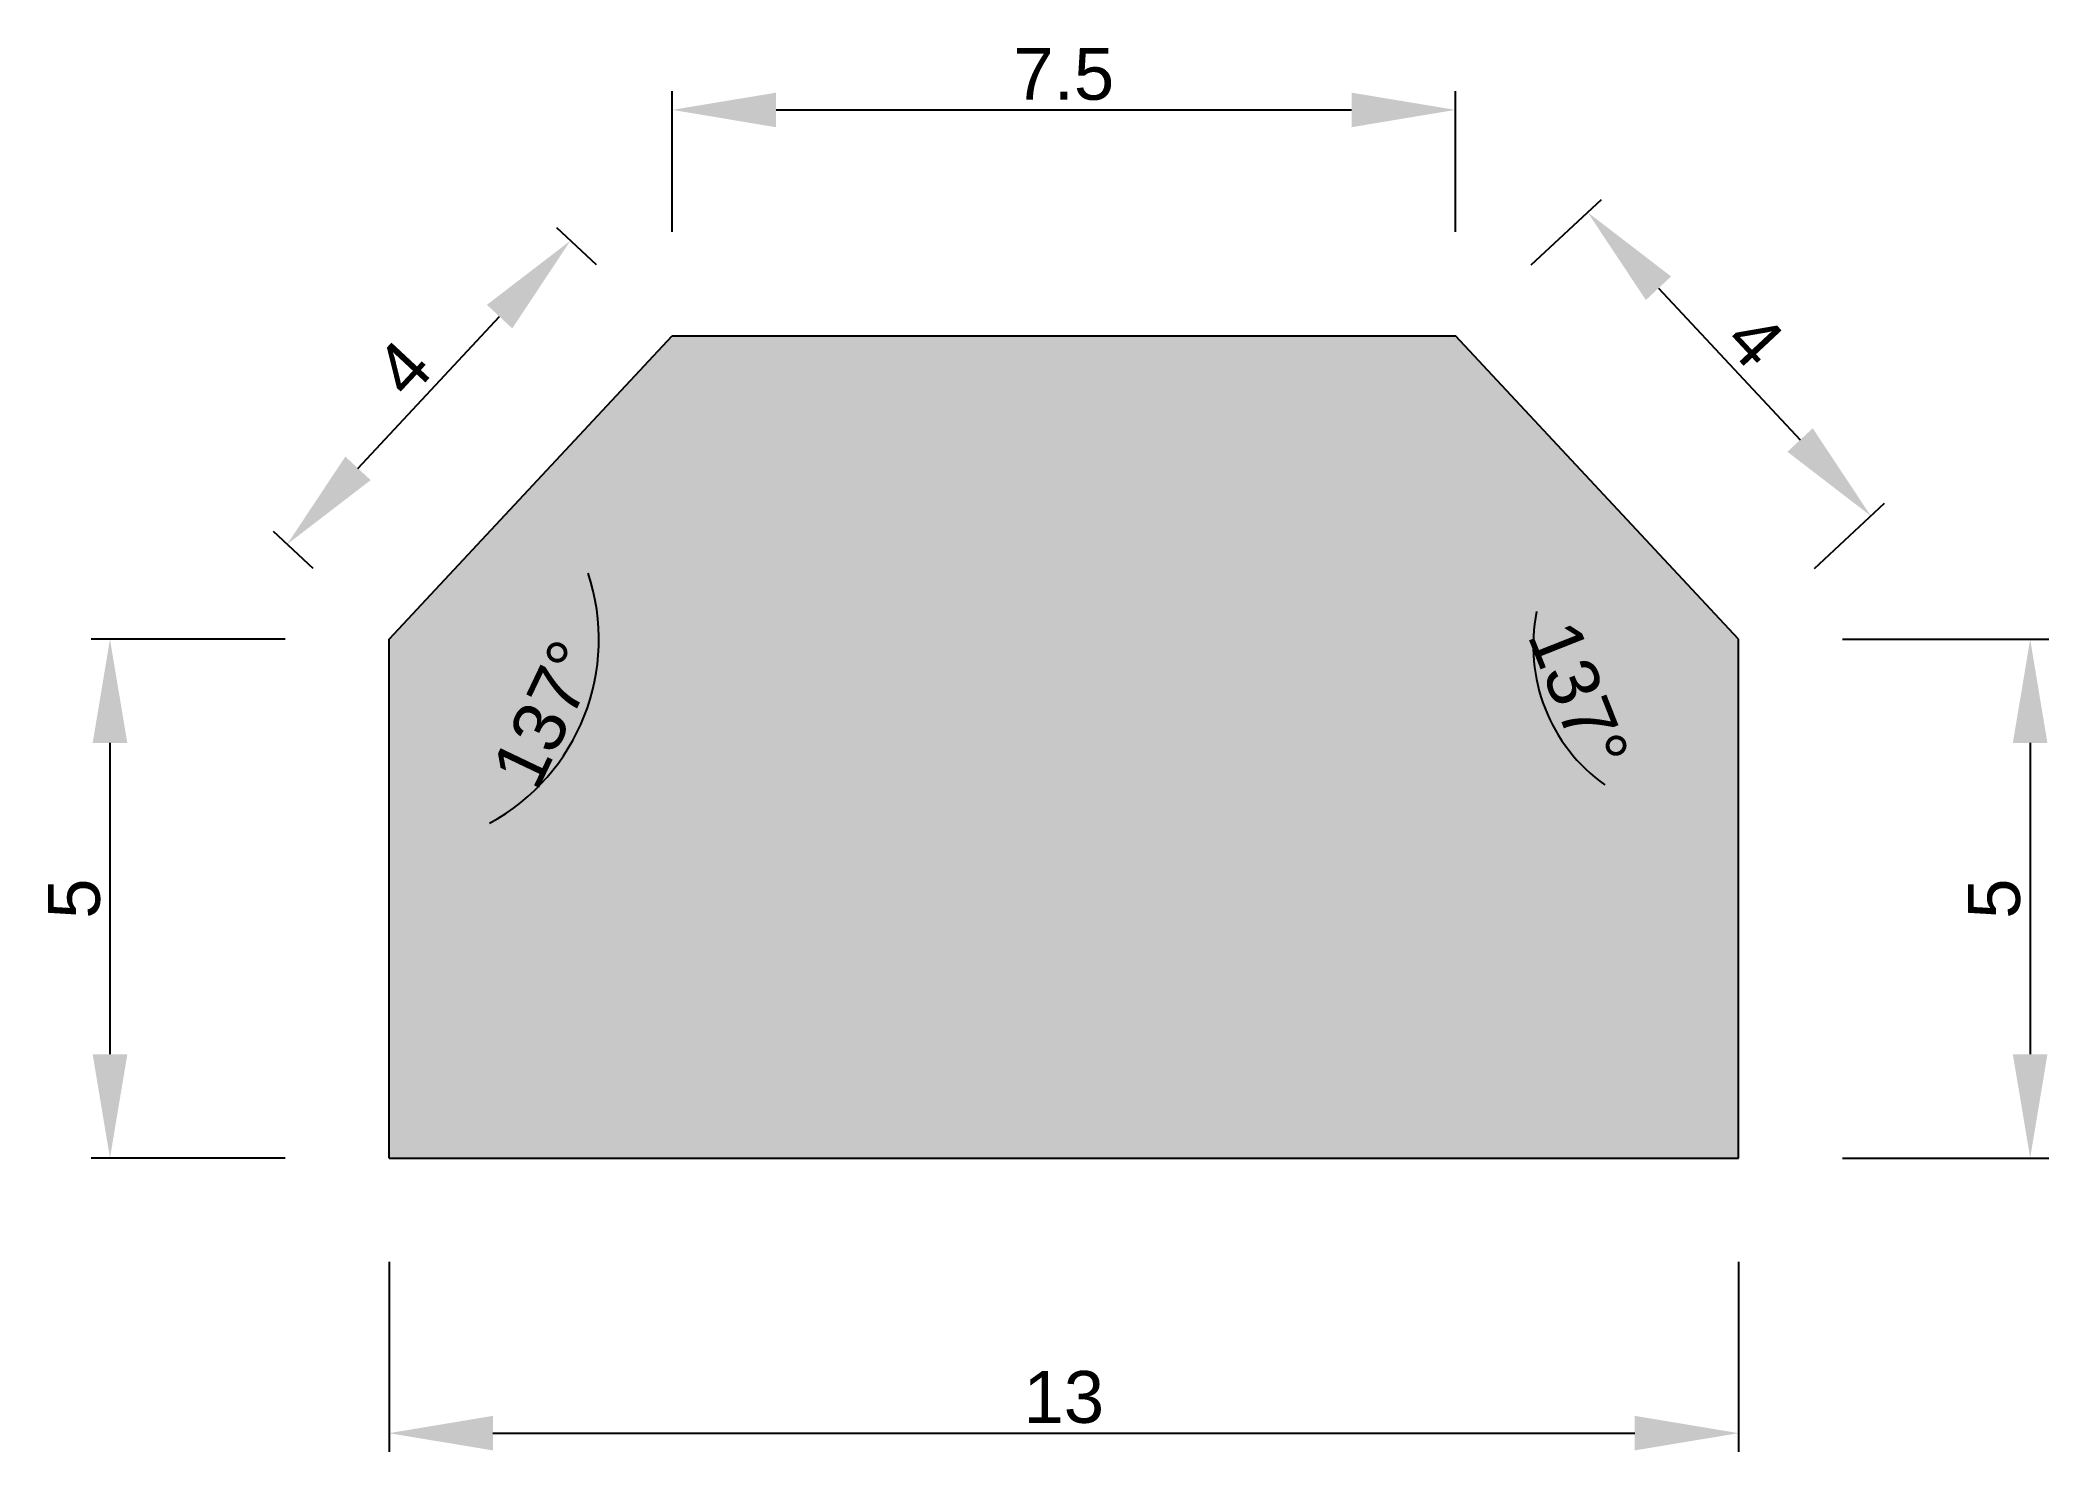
# Model space of a CAD drawing. Header units: millimetres. Extents: x 1.6 to 21, y 2.2 to 15.8.
import ezdxf

# ---------------------------------------------------------------- set-up
doc = ezdxf.new("R2010")
doc.units = ezdxf.units.MM
doc.header["$MEASUREMENT"] = 0
doc.styles.get("Standard").update_dxf_attribs({"font": 'arial.ttf'})
doc.dimstyles.get("Standard").update_dxf_attribs({"dimtxt": 0.5, "dimasz": 1, "dimexe": 0.18, "dimexo": 1, "dimgap": 0.09, "dimtad": 1, "dimtoh": 1, "dimdec": 0, "dimzin": 0, "dimdsep": 46, "dimtxsty": 'Standard', "dimcen": 0.09, "dimclrd": 5, "dimclre": 5, "dimclrt": 5, "dimadec": 0, "dimazin": 0, "dimtfac": 1, "dimtdec": 0, "dimtofl": 0, "dimtmove": 0, "dimatfit": 3, "dimfxl": 1, "dimtolj": 1, "dimtzin": 0, "dimarcsym": 0})

# ---------------------------------------------------------------- blocks, each defined once
blk = doc.blocks.new('*D1')
at = {"color": 5, "lineweight": -2, "transparency": 16777216}
for p, q in [((7.728, 13.925), (7.728, 15.281)), ((8.728, 15.101), (14.272, 15.101)), ((15.272, 13.925), (15.272, 15.281))]:
    blk.add_line(p, q, dxfattribs=at)
at = {"color": 5, "transparency": 16777216}
for points in [[(8.728, 15.267), (8.728, 14.934), (7.728, 15.101)], [(14.272, 15.267), (14.272, 14.934), (15.272, 15.101)]]:
    blk.add_solid(points, dxfattribs=at)
at = {"layer": 'Defpoints', "color": 0, "transparency": 16777216}
for p in [(15.272, 15.101), (7.728, 12.925), (15.272, 12.925)]:
    blk.add_point(p, dxfattribs=at)
at = {"color": 5, "transparency": 16777216, "insert": (11.5, 15.445), "char_height": 0.5, "attachment_point": 5}
blk.add_mtext('\\A1;7.5', dxfattribs=at)
blk = doc.blocks.new('*D2')
at = {"color": 5, "lineweight": -2, "transparency": 16777216}
for p, q in [((16.003, 13.607), (16.678, 14.237)), ((17.228, 13.382), (18.592, 11.92)), ((18.731, 10.682), (19.406, 11.311))]:
    blk.add_line(p, q, dxfattribs=at)
at = {"color": 5, "transparency": 16777216}
for points in [[(17.35, 13.496), (17.107, 13.269), (16.546, 14.114)], [(18.714, 12.033), (18.471, 11.806), (19.274, 11.188)]]:
    blk.add_solid(points, dxfattribs=at)
at = {"layer": 'Defpoints', "color": 0, "transparency": 16777216}
for p in [(15.272, 12.925), (19.274, 11.188), (18, 10)]:
    blk.add_point(p, dxfattribs=at)
at = {"color": 5, "transparency": 16777216, "insert": (18.159, 12.883), "char_height": 0.5, "attachment_point": 5, "rotation": 313}
blk.add_mtext('\\A1;4', dxfattribs=at)
blk = doc.blocks.new('*D3')
at = {"color": 5, "lineweight": -2, "transparency": 16777216}
for p, q in [((19, 10), (20.989, 10)), ((20.809, 9), (20.809, 6)), ((19, 5), (20.989, 5))]:
    blk.add_line(p, q, dxfattribs=at)
at = {"color": 5, "transparency": 16777216}
for points in [[(20.642, 9), (20.975, 9), (20.809, 10)], [(20.642, 6), (20.975, 6), (20.809, 5)]]:
    blk.add_solid(points, dxfattribs=at)
at = {"layer": 'Defpoints', "color": 0, "transparency": 16777216}
for p in [(18, 10), (18, 5), (20.809, 5)]:
    blk.add_point(p, dxfattribs=at)
at = {"color": 5, "transparency": 16777216, "insert": (20.464, 7.5), "char_height": 0.5, "attachment_point": 5, "rotation": 90}
blk.add_mtext('\\A1;5', dxfattribs=at)
blk = doc.blocks.new('*D4')
at = {"color": 5, "lineweight": -2, "transparency": 16777216}
for p, q in [((5, 4), (5, 2.169)), ((18, 4), (18, 2.169)), ((6, 2.349), (17, 2.349))]:
    blk.add_line(p, q, dxfattribs=at)
at = {"color": 5, "transparency": 16777216}
for points in [[(6, 2.516), (6, 2.183), (5, 2.349)], [(17, 2.516), (17, 2.183), (18, 2.349)]]:
    blk.add_solid(points, dxfattribs=at)
at = {"layer": 'Defpoints', "color": 0, "transparency": 16777216}
for p in [(5, 5), (18, 5), (18, 2.349)]:
    blk.add_point(p, dxfattribs=at)
at = {"color": 5, "transparency": 16777216, "insert": (11.5, 2.695), "char_height": 0.5, "attachment_point": 5}
blk.add_mtext('\\A1;13', dxfattribs=at)
blk = doc.blocks.new('*D5')
at = {"color": 5, "lineweight": -2, "transparency": 16777216}
for p, q in [((6.997, 13.607), (6.615, 13.963)), ((4.701, 11.646), (6.065, 13.109)), ((4.269, 10.682), (3.887, 11.038))]:
    blk.add_line(p, q, dxfattribs=at)
at = {"color": 5, "transparency": 16777216}
for points in [[(5.943, 13.223), (6.187, 12.995), (6.747, 13.84)], [(4.579, 11.76), (4.823, 11.533), (4.019, 10.915)]]:
    blk.add_solid(points, dxfattribs=at)
at = {"layer": 'Defpoints', "color": 0, "transparency": 16777216}
for p in [(6.747, 13.84), (7.728, 12.925), (5, 10)]:
    blk.add_point(p, dxfattribs=at)
at = {"color": 5, "transparency": 16777216, "insert": (5.134, 12.61), "char_height": 0.5, "attachment_point": 5, "rotation": 47}
blk.add_mtext('\\A1;4', dxfattribs=at)
blk = doc.blocks.new('*D6')
at = {"color": 5, "lineweight": -2, "transparency": 16777216}
for p, q in [((4, 10), (2.132, 10)), ((2.312, 9), (2.312, 6)), ((4, 5), (2.132, 5))]:
    blk.add_line(p, q, dxfattribs=at)
at = {"color": 5, "transparency": 16777216}
for points in [[(2.145, 9), (2.479, 9), (2.312, 10)], [(2.145, 6), (2.479, 6), (2.312, 5)]]:
    blk.add_solid(points, dxfattribs=at)
at = {"layer": 'Defpoints', "color": 0, "transparency": 16777216}
for p in [(5, 10), (2.312, 5), (5, 5)]:
    blk.add_point(p, dxfattribs=at)
at = {"color": 5, "transparency": 16777216, "insert": (1.968, 7.5), "char_height": 0.5, "attachment_point": 5, "rotation": 90}
blk.add_mtext('\\A1;5', dxfattribs=at)
blk = doc.blocks.new('*D7')
at = {"color": 5, "lineweight": -2, "transparency": 16777216}
blk.add_arc((5, 10), 2.021, 298.6441, 18.3559, dxfattribs=at)
at = {"color": 5, "transparency": 16777216}
for points in [[(6.778, 10.547), (7.059, 10.727), (6.378, 11.478)], [(6.01, 8.065), (5.928, 8.388), (5, 7.979)]]:
    blk.add_solid(points, dxfattribs=at)
at = {"layer": 'Defpoints', "color": 0, "transparency": 16777216}
for p in [(7.728, 12.925), (5, 10), (5, 10), (7.021, 10.047), (5, 5)]:
    blk.add_point(p, dxfattribs=at)
at = {"color": 5, "transparency": 16777216, "insert": (6.512, 9.278), "char_height": 0.5, "attachment_point": 5, "rotation": 64.4748}
blk.add_mtext('\\A1;137°', dxfattribs=at)
blk = doc.blocks.new('*D8')
at = {"color": 5, "lineweight": -2, "transparency": 16777216}
blk.add_arc((17.665, 9.936), 1.644, 168.405, 234.595, dxfattribs=at)
at = {"color": 5, "transparency": 16777216}
for points in [[(15.909, 10.348), (16.2, 10.185), (16.544, 11.138)], [(16.763, 8.754), (16.662, 8.437), (17.665, 8.291)]]:
    blk.add_solid(points, dxfattribs=at)
at = {"layer": 'Defpoints', "color": 0, "transparency": 16777216}
for p in [(14.937, 12.861), (16.021, 9.974), (17.665, 9.936), (17.665, 9.936), (17.665, 4.936)]:
    blk.add_point(p, dxfattribs=at)
at = {"color": 5, "transparency": 16777216, "insert": (16.457, 9.458), "char_height": 0.5, "attachment_point": 5, "rotation": 291.5669}
blk.add_mtext('\\A1;137°', dxfattribs=at)

msp = doc.modelspace()

# ---------------------------------------------------------------- hatches: boundary and pattern name
at = {"transparency": 33554687}
h = msp.add_hatch(color=256, dxfattribs=at)
h.set_gradient(color1=(0, 153, 0), color2=(199, 255, 199), tint=0.89, name='CYLINDER')
h.paths.add_polyline_path([(7.728, 12.925), (5, 10), (5, 5), (18, 5), (18, 10), (15.272, 12.925)])

# ---------------------------------------------------------------- linework, layer by layer
for p, q in [((5, 10), (7.728, 12.925)), ((7.728, 12.925), (15.272, 12.925)), ((18, 10), (15.272, 12.925)), ((5, 5), (5, 10)), ((18, 5), (18, 10)), ((5, 5), (18, 5))]:
    msp.add_line(p, q)

# ---------------------------------------------------------------- dimensions: what is measured, and where the dimension line sits
dim = msp.add_linear_dim(base=(15.272, 15.101), p1=(7.728, 12.925), p2=(15.272, 12.925), dimstyle='Standard', override={"dimdec": 1})
dim.commit()
dim.dimension.update_dxf_attribs({"geometry": '*D1', "text_midpoint": (11.5, 15.445)})
for p1, p2, distance, picture, middle in [((15.272, 12.925), (18, 10), 1.743, '*D2', (18.159, 12.883)), ((5, 10), (7.728, 12.925), 1.342, '*D5', (5.134, 12.61))]:
    dim = msp.add_aligned_dim(p1=p1, p2=p2, distance=distance, dimstyle='Standard')
    dim.commit()
    dim.dimension.update_dxf_attribs({"geometry": picture, "text_midpoint": middle})
for base, line1, line2, picture, middle in [((7.021, 10.047), ((5, 5), (5, 10)), ((5, 10), (7.728, 12.925)), '*D7', (6.824, 9.129)), ((16.021, 9.974), ((17.665, 4.936), (17.665, 9.936)), ((17.665, 9.936), (14.937, 12.861)), '*D8', (16.136, 9.331))]:
    dim = msp.add_angular_dim_2l(base=base, line1=line1, line2=line2, dimstyle='Standard')
    dim.commit()
    dim.dimension.update_dxf_attribs({"geometry": picture, "text_midpoint": middle, "dimtype": 162})
for base, p1, p2, picture, middle in [((2.312, 5), (5, 10), (5, 5), '*D6', (1.968, 7.5)), ((20.809, 5), (18, 10), (18, 5), '*D3', (20.464, 7.5))]:
    dim = msp.add_linear_dim(base=base, p1=p1, p2=p2, angle=90, dimstyle='Standard')
    dim.commit()
    dim.dimension.update_dxf_attribs({"geometry": picture, "text_midpoint": middle})
dim = msp.add_linear_dim(base=(18, 2.349), p1=(5, 5), p2=(18, 5), dimstyle='Standard')
dim.commit()
dim.dimension.update_dxf_attribs({"geometry": '*D4', "text_midpoint": (11.5, 2.695)})

doc.saveas('drawing.dxf')
